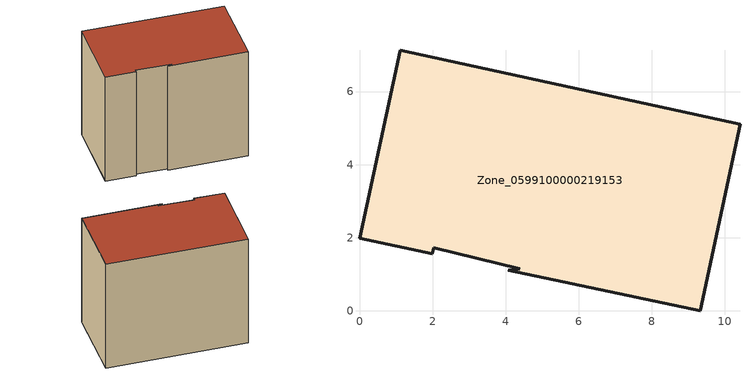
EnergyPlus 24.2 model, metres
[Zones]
Zone_0599100000219153
 floor ground (C_G): 4.07,1.11 4.39,1.15 2.03,1.72 2,1.56 0,1.99 1.11,7.13 10.41,5.11 9.32,0 z0
 wall outside (C_F): 0,1.99 2,1.56 2.03,1.72 4.39,1.15 4.07,1.11 9.32,0 10.41,5.11 1.11,7.13 0,1.99 z0:8.18
 roof outside (C_R): 4.39,1.15 4.07,1.11 9.32,0 10.41,5.11 1.11,7.13 0,1.99 2,1.56 2.03,1.72 z8.18
[BUILDING]
Pand.0599100000219153: North Axis=0; Terrain=City; Loads Convergence Tolerance Value=0.04; Temperature Convergence Tolerance Value=0.4; Solar Distribution=FullExterior; Maximum Number of Warmup Days=25; Minimum Number of Warmup Days=1
[Site:Location]
Rotterdam.The.Hague.AP_ZH_NLD Design_Conditions: Latitude=51.96; Longitude=4.45; Time Zone=1; Elevation=-4.5
[SITE:GROUNDTEMPERATURE:BUILDINGSURFACE]
18, 18, 18, 18, 18, 18, 18, 18, 18, 18, 18, 18
[MATERIAL] Thermal Absorptance=0.9; Solar Absorptance=0.7; Visible Absorptance=0.7
Name | Roughness | Thickness | Conductivity | Density | Specific Heat
G.TC.1975-1991 | MediumSmooth | 0.15 | 0.288461 | 540 | 1210
F.TC.1975-1991 | Rough | 0.3 | 0.230769 | 1920 | 840
R.TC.1975-1991 | MediumRough | 0.2 | 0.153846 | 1500 | 1000
[CONSTRUCTION]
C_G: G.TC.1975-1991
C_F: F.TC.1975-1991
C_R: R.TC.1975-1991
[ZONE]
Zone_0599100000219153: Type=1; Multiplier=1; Ceiling Height=Autocalculate; Volume=Autocalculate; Floor Area=autocalculate; Part of Total Floor Area=Yes
[ZONEINFILTRATION:DESIGNFLOWRATE]
Infil_Zone_0599100000219153: Zone or ZoneList or Space or SpaceList=Zone_0599100000219153; Schedule=AlwaysOn; Design Flow Rate Calculation Method=Flow/Area; Flow Rate per Floor Area=0.003; Constant Term Coefficient=1; Temperature Term Coefficient=0; Velocity Term Coefficient=0; Velocity Squared Term Coefficient=0
[HVACTEMPLATE:ZONE:IDEALLOADSAIRSYSTEM]
Zone_0599100000219153: Maximum Heating Supply Air Temperature=50; Minimum Cooling Supply Air Temperature=13; Maximum Heating Supply Air Humidity Ratio=0.0156; Minimum Cooling Supply Air Humidity Ratio=0.0077; Heating Limit=NoLimit; Cooling Limit=NoLimit; Dehumidification Control Type=ConstantSensibleHeatRatio; Cooling Sensible Heat Ratio=0.7; Dehumidification Setpoint=60; Humidification Control Type=None; Humidification Setpoint=30; Outdoor Air Method=None; Outdoor Air Flow Rate per Person=0.00944; Outdoor Air Flow Rate per Zone Floor Area=0; Outdoor Air Flow Rate per Zone=0; Demand Controlled Ventilation Type=None; Outdoor Air Economizer Type=NoEconomizer; Heat Recovery Type=None; Sensible Heat Recovery Effectiveness=0.7; Latent Heat Recovery Effectiveness=0.65
[ZONECONTROL:THERMOSTAT]
ThermostatControl_Zone_0599100000219153: Zone or ZoneList=Zone_0599100000219153; Control Type Schedule=DualSetpointControlType; Control 1=Thermostat_Zone_0599100000219153; Temperature Difference Between Cutout And Setpoint=0
[THERMOSTATSETPOINT:DUALSETPOINT]
Thermostat_Zone_0599100000219153: Heating Setpoint Temperature Schedule=HeatingSetpoint_Zone_0599100000219153; Cooling Setpoint Temperature Schedule=CoolingSetpoint_Zone_0599100000219153
[SCHEDULE:COMPACT]
HeatingSetpoint_Zone_0599100000219153: Through: 12/31, For: AllDays, Until: 24:00, 21
CoolingSetpoint_Zone_0599100000219153: Through: 12/31, For: AllDays, Until: 24:00, 24
DualSetpointControlType: Through: 12/31, For: AllDays, Until: 24:00, 4
AlwaysOn: Through: 12/31, For: AllDays, Until: 24:00, 1
